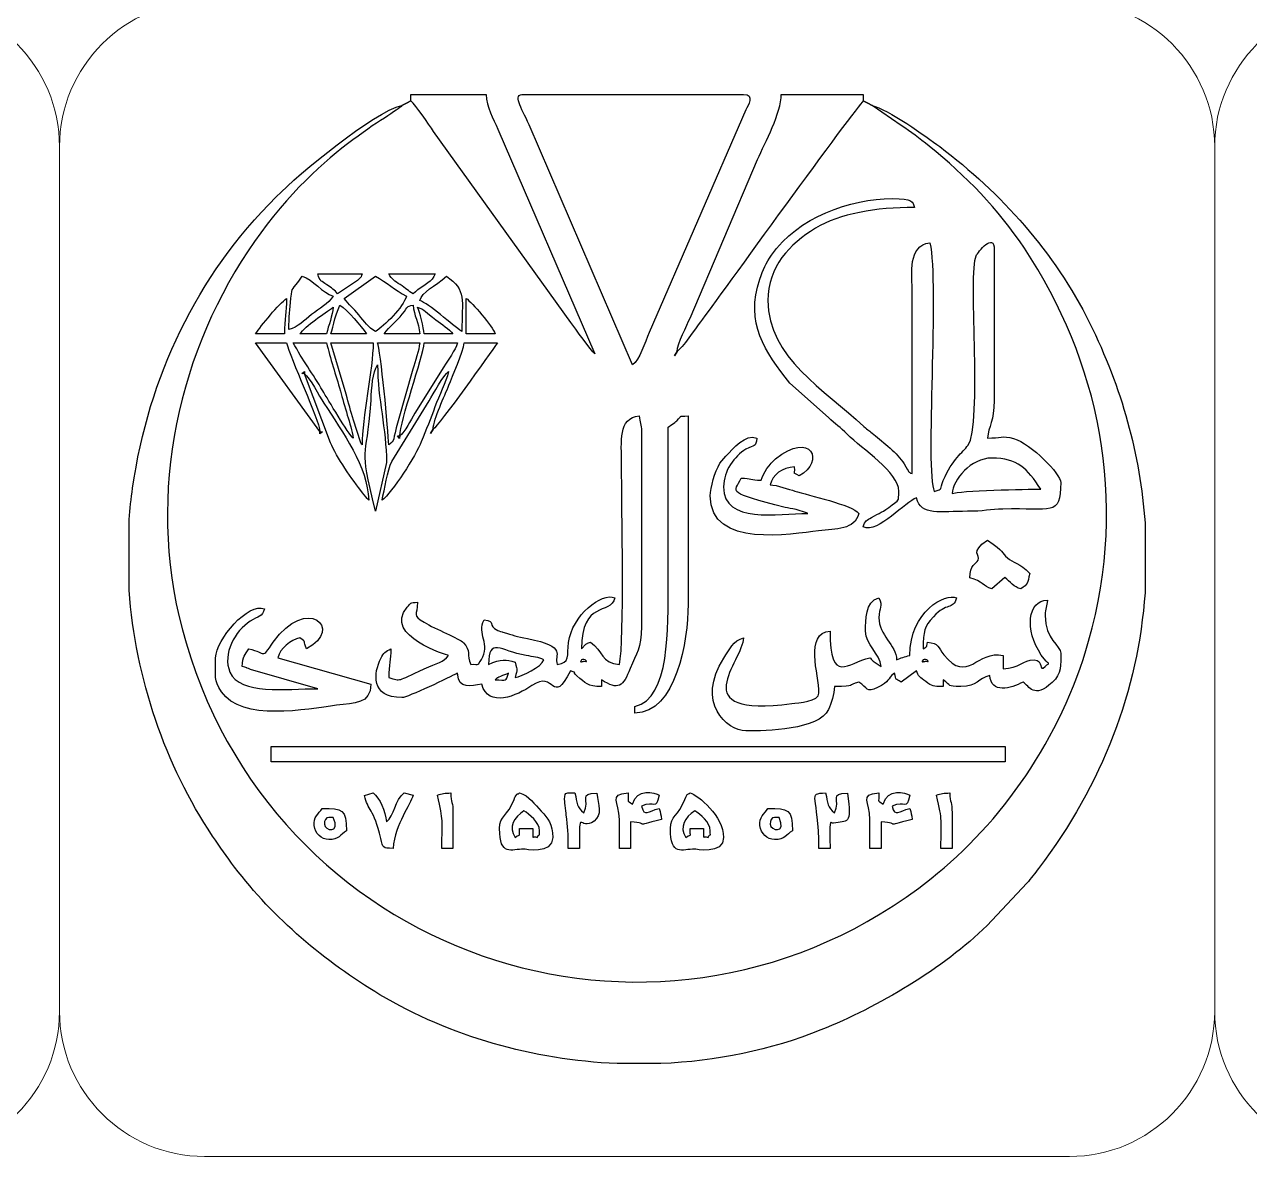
# Model space of a CAD drawing. Header units: millimetres. Extents: x -591 to 604, y 170 to 320.
# Drawn here: x -243.7 to -190.9, y 220.3 to 269.1 of the extents above; entities that cross this region are included whole.
import ezdxf

# ---------------------------------------------------------------- set-up
doc = ezdxf.new("R2010")
doc.units = ezdxf.units.MM
doc.header["$MEASUREMENT"] = 0
doc.layers.add('Layer 1', color=7, linetype='Continuous')

msp = doc.modelspace()

# ---------------------------------------------------------------- linework, layer by layer
at = {"layer": 'Layer 1', "color": 250, "lineweight": 18}
for points in [[(-285.7708, 270.0725), (-285.7708, 270.0725), (-248.4834, 270.0725), (-248.4834, 270.0725), (-245.0375, 270.0725), (-242.2271, 267.2621), (-242.2271, 263.8162), (-242.2271, 263.8162), (-242.2271, 226.5288), (-242.2271, 226.5288), (-242.2271, 223.0829), (-245.0375, 220.2725), (-248.4834, 220.2725), (-248.4834, 220.2725), (-285.7708, 220.2725), (-285.7708, 220.2725), (-289.2167, 220.2725), (-292.0271, 223.0829), (-292.0271, 226.5288), (-292.0271, 226.5288), (-292.0271, 263.8162), (-292.0271, 263.8162), (-292.0271, 267.2621), (-289.2167, 270.0725), (-285.7708, 270.0725)], [(-235.9708, 270.0725), (-235.9708, 270.0725), (-198.6834, 270.0725), (-198.6834, 270.0725), (-195.2375, 270.0725), (-192.4271, 267.2621), (-192.4271, 263.8162), (-192.4271, 263.8162), (-192.4271, 226.5288), (-192.4271, 226.5288), (-192.4271, 223.0829), (-195.2375, 220.2725), (-198.6834, 220.2725), (-198.6834, 220.2725), (-235.9708, 220.2725), (-235.9708, 220.2725), (-239.4167, 220.2725), (-242.2271, 223.0829), (-242.2271, 226.5288), (-242.2271, 226.5288), (-242.2271, 263.8162), (-242.2271, 263.8162), (-242.2271, 267.2621), (-239.4167, 270.0725), (-235.9708, 270.0725)], [(-186.1708, 270.0725), (-186.1708, 270.0725), (-148.8834, 270.0725), (-148.8834, 270.0725), (-145.4375, 270.0725), (-142.6271, 267.2621), (-142.6271, 263.8162), (-142.6271, 263.8162), (-142.6271, 226.5288), (-142.6271, 226.5288), (-142.6271, 223.0829), (-145.4375, 220.2725), (-148.8834, 220.2725), (-148.8834, 220.2725), (-186.1708, 220.2725), (-186.1708, 220.2725), (-189.6167, 220.2725), (-192.4271, 223.0829), (-192.4271, 226.5288), (-192.4271, 226.5288), (-192.4271, 263.8162), (-192.4271, 263.8162), (-192.4271, 267.2621), (-189.6167, 270.0725), (-186.1708, 270.0725)]]:
    msp.add_open_spline(points, degree=3, knots=[0, 0, 0, 0, 0.125, 0.125, 0.125, 0.25, 0.25, 0.25, 0.375, 0.375, 0.375, 0.5, 0.5, 0.5, 0.625, 0.625, 0.625, 0.75, 0.75, 0.75, 0.875, 0.875, 0.875, 1, 1, 1, 1], dxfattribs=at)
at = {"layer": 'Layer 1', "color": 240}
for points, knots in [([(-227.2717, 265.6831), (-227.2717, 265.6831), (-227.4629, 265.5875), (-227.4629, 265.5875), (-227.4629, 265.5875), (-227.2717, 265.6831), (-227.2717, 265.6831)], [0, 0, 0, 0, 0.5, 0.5, 0.5, 1, 1, 1, 1]), ([(-227.0804, 265.7787), (-227.0804, 265.7787), (-227.2717, 265.6831), (-227.2717, 265.6831), (-227.2717, 265.6831), (-227.0804, 265.7787), (-227.0804, 265.7787)], [0, 0, 0, 0, 0.5, 0.5, 0.5, 1, 1, 1, 1]), ([(-227.0804, 265.7787), (-226.8498, 265.6096), (-226.3298, 264.7777), (-226.0973, 264.467), (-226.0973, 264.467), (-220.1768, 256.2356), (-220.1768, 256.2356), (-220.0064, 255.9854), (-219.3075, 254.9977), (-219.1439, 254.878), (-219.1439, 254.878), (-223.3247, 264.5622), (-223.3247, 264.5622), (-223.5188, 265.0163), (-223.8294, 265.5037), (-223.8294, 266.0656), (-223.8294, 266.0656), (-227.0804, 266.0656), (-227.0804, 266.0656), (-227.0804, 266.0656), (-227.0804, 265.7787), (-227.0804, 265.7787)], [0, 0, 0, 0, 0.1428571, 0.1428571, 0.1428571, 0.2857143, 0.2857143, 0.2857143, 0.4285714, 0.4285714, 0.4285714, 0.5714286, 0.5714286, 0.5714286, 0.7142857, 0.7142857, 0.7142857, 0.8571429, 0.8571429, 0.8571429, 1, 1, 1, 1]), ([(-217.5184, 254.3999), (-217.2313, 254.6104), (-216.9843, 255.3724), (-216.8081, 255.7932), (-216.8081, 255.7932), (-212.6333, 265.3944), (-212.6333, 265.3944), (-212.5437, 265.5854), (-212.2409, 266.0656), (-212.7375, 266.0656), (-212.7375, 266.0656), (-222.2037, 266.0656), (-222.2037, 266.0656), (-222.7265, 266.0656), (-222.3204, 265.5359), (-221.9862, 264.7534), (-221.9862, 264.7534), (-217.5184, 254.3999), (-217.5184, 254.3999)], [0, 0, 0, 0, 0.1666667, 0.1666667, 0.1666667, 0.3333333, 0.3333333, 0.3333333, 0.5, 0.5, 0.5, 0.6666667, 0.6666667, 0.6666667, 0.8333333, 0.8333333, 0.8333333, 1, 1, 1, 1]), ([(-215.606, 254.9736), (-215.3844, 255.122), (-214.8098, 255.9717), (-214.595, 256.2575), (-213.8963, 257.1873), (-207.8695, 265.5622), (-207.5739, 265.7787), (-207.5739, 265.7787), (-207.5739, 266.0656), (-207.5739, 266.0656), (-207.5739, 266.0656), (-211.1119, 266.0656), (-211.1119, 266.0656), (-211.1119, 265.2549), (-211.8009, 264.002), (-212.131, 263.26), (-212.131, 263.26), (-215.0459, 256.4215), (-215.0459, 256.4215), (-215.1788, 256.0995), (-215.576, 255.3346), (-215.606, 254.9736)], [0, 0, 0, 0, 0.1428571, 0.1428571, 0.1428571, 0.2857143, 0.2857143, 0.2857143, 0.4285714, 0.4285714, 0.4285714, 0.5714286, 0.5714286, 0.5714286, 0.7142857, 0.7142857, 0.7142857, 0.8571429, 0.8571429, 0.8571429, 1, 1, 1, 1]), ([(-207.3826, 265.6831), (-207.3826, 265.6831), (-207.5739, 265.7787), (-207.5739, 265.7787), (-207.5739, 265.7787), (-207.3826, 265.6831), (-207.3826, 265.6831)], [0, 0, 0, 0, 0.5, 0.5, 0.5, 1, 1, 1, 1]), ([(-207.1914, 265.5875), (-207.1914, 265.5875), (-207.3826, 265.6831), (-207.3826, 265.6831), (-207.3826, 265.6831), (-207.1914, 265.5875), (-207.1914, 265.5875)], [0, 0, 0, 0, 0.5, 0.5, 0.5, 1, 1, 1, 1]), ([(-207.1914, 265.5875), (-207.1914, 265.5875), (-205.9483, 264.727), (-205.9483, 264.727), (-205.4948, 264.4247), (-205.1726, 264.1902), (-204.7355, 263.8364), (-203.1436, 262.5483), (-201.7657, 261.1385), (-200.6313, 259.4301), (-197.4321, 254.6115), (-196.1158, 248.6305), (-197.8599, 242.4866), (-199.0536, 238.2813), (-201.6396, 234.638), (-204.65, 232.2562), (-216.0312, 223.2512), (-232.6424, 228.4985), (-236.7731, 242.4121), (-238.544, 248.377), (-237.2536, 254.554), (-234.0992, 259.3151), (-231.215, 263.6681), (-227.7682, 265.1707), (-227.4629, 265.5875), (-228.7107, 265.2968), (-231.8737, 262.6586), (-232.8892, 261.6432), (-236.3412, 258.1916), (-238.3731, 253.9153), (-239.0759, 249.0881), (-239.1414, 248.6392), (-239.1904, 248.1872), (-239.2241, 247.7331), (-239.2241, 247.7331), (-239.2241, 244.6858), (-239.2241, 244.6858), (-238.9492, 240.8946), (-237.6712, 237.1401), (-235.629, 234.0897), (-235.2884, 233.581), (-235.0405, 233.2306), (-234.6763, 232.7477), (-233.0164, 230.5463), (-230.7688, 228.66), (-228.4139, 227.2489), (-225.3971, 225.4412), (-221.8101, 224.4299), (-218.1913, 224.2793), (-218.1913, 224.2793), (-216.2984, 224.2793), (-216.2984, 224.2793), (-213.9227, 224.3787), (-211.5737, 224.8554), (-209.4043, 225.7271), (-206.9533, 226.7121), (-204.1097, 228.381), (-202.2412, 230.2297), (-202.2412, 230.2297), (-200.5262, 232.0528), (-200.5262, 232.0528), (-200.3473, 232.2643), (-200.1729, 232.4916), (-200.019, 232.6928), (-197.2563, 236.3041), (-195.7255, 240.3925), (-195.4301, 244.5787), (-195.4301, 244.5787), (-195.4301, 247.5939), (-195.4301, 247.5939), (-195.6348, 250.5065), (-196.4311, 253.4224), (-197.8206, 256.2167), (-199.3373, 259.2669), (-201.6182, 261.8047), (-204.2818, 263.8118), (-204.8478, 264.2384), (-206.537, 265.4351), (-207.1914, 265.5875)], [0, 0, 0, 0, 0.0384615, 0.0384615, 0.0384615, 0.0769231, 0.0769231, 0.0769231, 0.1153846, 0.1153846, 0.1153846, 0.1538462, 0.1538462, 0.1538462, 0.1923077, 0.1923077, 0.1923077, 0.2307692, 0.2307692, 0.2307692, 0.2692308, 0.2692308, 0.2692308, 0.3076923, 0.3076923, 0.3076923, 0.3461538, 0.3461538, 0.3461538, 0.3846154, 0.3846154, 0.3846154, 0.4230769, 0.4230769, 0.4230769, 0.4615385, 0.4615385, 0.4615385, 0.5, 0.5, 0.5, 0.5384615, 0.5384615, 0.5384615, 0.5769231, 0.5769231, 0.5769231, 0.6153846, 0.6153846, 0.6153846, 0.6538462, 0.6538462, 0.6538462, 0.6923077, 0.6923077, 0.6923077, 0.7307692, 0.7307692, 0.7307692, 0.7692308, 0.7692308, 0.7692308, 0.8076923, 0.8076923, 0.8076923, 0.8461538, 0.8461538, 0.8461538, 0.8846154, 0.8846154, 0.8846154, 0.9230769, 0.9230769, 0.9230769, 0.9615385, 0.9615385, 0.9615385, 1, 1, 1, 1]), ([(-206.044, 248.9495), (-206.044, 248.486), (-206.059, 248.5803), (-206.3233, 248.3682), (-206.7597, 248.0179), (-206.866, 248.0425), (-207.2166, 247.8272), (-207.4299, 247.6963), (-207.5037, 247.6824), (-207.5739, 247.4195), (-206.9164, 247.1155), (-205.7483, 248.5373), (-205.2791, 248.6626), (-205.0972, 247.8823), (-204.2518, 248.0929), (-203.0795, 248.0886), (-202.4164, 248.0862), (-202.0869, 248.1716), (-201.5529, 248.1877), (-199.4672, 248.2501), (-199.0636, 247.8229), (-199.0636, 249.3319), (-199.0636, 249.689), (-200.3272, 251.0026), (-201.0961, 251.2268), (-201.5825, 251.3686), (-201.6479, 251.2443), (-202.2192, 251.2443), (-202.1758, 251.7662), (-201.9323, 251.9736), (-201.9323, 252.87), (-201.9323, 252.87), (-201.9323, 259.3721), (-201.9323, 259.3721), (-201.9323, 260.1439), (-202.6365, 259.2628), (-202.7136, 259.1017), (-203.0531, 258.3923), (-202.437, 251.7926), (-203.0589, 250.9368), (-203.2944, 250.6128), (-203.7279, 250.3596), (-204.1261, 249.422), (-204.298, 249.0171), (-204.1162, 249.0558), (-204.514, 248.9495), (-204.9256, 249.8073), (-204.2998, 257.9185), (-204.7053, 259.6589), (-205.6651, 259.5791), (-205.4706, 258.2296), (-205.4703, 257.7466), (-205.4703, 257.7466), (-205.4703, 249.7144), (-205.4703, 249.7144), (-205.6752, 249.7971), (-205.5582, 249.7253), (-205.8158, 250.1339), (-206.1065, 250.5949), (-206.7052, 251.0529), (-207.1254, 251.406), (-207.3189, 251.5687), (-207.3572, 251.5644), (-207.5508, 251.7456), (-209.2544, 253.3403), (-211.6856, 254.721), (-211.6856, 257.1728), (-211.6856, 258.6435), (-210.7574, 259.6092), (-209.6389, 260.2897), (-208.5992, 260.9222), (-207.0236, 261.189), (-205.3746, 261.189), (-205.4432, 261.4456), (-205.4245, 261.5715), (-206.3308, 261.5715), (-208.1289, 261.5715), (-210.4113, 260.7647), (-211.5349, 259.1259), (-211.7655, 258.7895), (-211.8964, 258.5163), (-212.037, 258.0981), (-212.6705, 256.2133), (-211.8116, 254.9585), (-210.745, 253.6192), (-210.745, 253.6192), (-209.0798, 252.129), (-209.0798, 252.129), (-208.7734, 251.8369), (-208.5707, 251.7192), (-208.2678, 251.4111), (-207.6292, 250.762), (-206.044, 249.7869), (-206.044, 248.9495)], [0, 0, 0, 0, 0.0322581, 0.0322581, 0.0322581, 0.0645161, 0.0645161, 0.0645161, 0.0967742, 0.0967742, 0.0967742, 0.1290323, 0.1290323, 0.1290323, 0.1612903, 0.1612903, 0.1612903, 0.1935484, 0.1935484, 0.1935484, 0.2258065, 0.2258065, 0.2258065, 0.2580645, 0.2580645, 0.2580645, 0.2903226, 0.2903226, 0.2903226, 0.3225806, 0.3225806, 0.3225806, 0.3548387, 0.3548387, 0.3548387, 0.3870968, 0.3870968, 0.3870968, 0.4193548, 0.4193548, 0.4193548, 0.4516129, 0.4516129, 0.4516129, 0.483871, 0.483871, 0.483871, 0.516129, 0.516129, 0.516129, 0.5483871, 0.5483871, 0.5483871, 0.5806452, 0.5806452, 0.5806452, 0.6129032, 0.6129032, 0.6129032, 0.6451613, 0.6451613, 0.6451613, 0.6774194, 0.6774194, 0.6774194, 0.7096774, 0.7096774, 0.7096774, 0.7419355, 0.7419355, 0.7419355, 0.7741935, 0.7741935, 0.7741935, 0.8064516, 0.8064516, 0.8064516, 0.8387097, 0.8387097, 0.8387097, 0.8709677, 0.8709677, 0.8709677, 0.9032258, 0.9032258, 0.9032258, 0.9354839, 0.9354839, 0.9354839, 0.9677419, 0.9677419, 0.9677419, 1, 1, 1, 1]), ([(-230.2358, 257.4597), (-230.2358, 257.4597), (-229.386, 258.0442), (-229.386, 258.0442), (-229.2427, 258.1789), (-229.2625, 258.1037), (-229.184, 258.3203), (-229.184, 258.3203), (-231.0964, 258.3203), (-231.0964, 258.3203), (-231.0116, 258.0024), (-230.9366, 258.0212), (-230.7017, 257.8546), (-230.5223, 257.7275), (-230.3596, 257.6285), (-230.2358, 257.4597)], [0, 0, 0, 0, 0.2, 0.2, 0.2, 0.4, 0.4, 0.4, 0.6, 0.6, 0.6, 0.8, 0.8, 0.8, 1, 1, 1, 1]), ([(-226.9848, 257.4597), (-226.9848, 257.4597), (-226.8821, 257.5482), (-226.8821, 257.5482), (-226.8672, 257.5606), (-226.7986, 257.6186), (-226.778, 257.6355), (-226.5218, 257.8437), (-226.1473, 257.9922), (-226.0286, 258.3203), (-226.0286, 258.3203), (-228.0366, 258.3203), (-228.0366, 258.3203), (-227.8847, 258.0935), (-227.7822, 258.0195), (-227.5406, 257.8602), (-227.3092, 257.7077), (-227.1837, 257.5928), (-226.9848, 257.4597)], [0, 0, 0, 0, 0.1666667, 0.1666667, 0.1666667, 0.3333333, 0.3333333, 0.3333333, 0.5, 0.5, 0.5, 0.6666667, 0.6666667, 0.6666667, 0.8333333, 0.8333333, 0.8333333, 1, 1, 1, 1]), ([(-232.3395, 255.9298), (-231.9325, 256.0246), (-231.6958, 256.3187), (-231.3563, 256.5721), (-231.0167, 256.8254), (-230.6435, 257.0409), (-230.4271, 257.3641), (-230.8867, 257.4869), (-231.3063, 258.102), (-231.7657, 258.2246), (-232.2212, 257.5447), (-232.197, 257.8277), (-232.2476, 257.2723), (-232.2917, 256.7869), (-232.3395, 256.4771), (-232.3395, 255.9298)], [0, 0, 0, 0, 0.2, 0.2, 0.2, 0.4, 0.4, 0.4, 0.6, 0.6, 0.6, 0.8, 0.8, 0.8, 1, 1, 1, 1]), ([(-229.9489, 257.2685), (-229.7548, 256.9785), (-229.5525, 256.8596), (-229.32, 256.5588), (-229.0813, 256.2499), (-228.913, 256.0368), (-228.6103, 255.8342), (-228.2295, 256.0891), (-227.399, 256.8875), (-227.2717, 257.3641), (-227.7901, 257.6384), (-228.0919, 257.9505), (-228.6103, 258.2246), (-228.6103, 258.2246), (-229.9489, 257.2685), (-229.9489, 257.2685)], [0, 0, 0, 0, 0.2, 0.2, 0.2, 0.4, 0.4, 0.4, 0.6, 0.6, 0.6, 0.8, 0.8, 0.8, 1, 1, 1, 1]), ([(-226.6979, 257.1728), (-226.3256, 257.0734), (-225.2832, 256.1035), (-224.8812, 255.8342), (-224.8812, 257.2135), (-224.6653, 257.632), (-225.5505, 258.2246), (-226.0429, 257.7967), (-226.6, 257.5394), (-226.6979, 257.1728)], [0, 0, 0, 0, 0.3333333, 0.3333333, 0.3333333, 0.6666667, 0.6666667, 0.6666667, 1, 1, 1, 1]), ([(-233.7737, 255.7386), (-233.7737, 255.7386), (-232.5307, 255.7386), (-232.5307, 255.7386), (-232.5307, 256.4073), (-232.4351, 256.6528), (-232.4351, 257.2685), (-232.7547, 257.0546), (-233.5434, 256.0827), (-233.7737, 255.7386)], [0, 0, 0, 0, 0.3333333, 0.3333333, 0.3333333, 0.6666667, 0.6666667, 0.6666667, 1, 1, 1, 1]), ([(-224.6899, 255.7386), (-224.6899, 255.7386), (-223.4469, 255.7386), (-223.4469, 255.7386), (-223.532, 256.0573), (-224.4681, 257.106), (-224.6899, 257.2685), (-224.6899, 257.2685), (-224.6899, 255.7386), (-224.6899, 255.7386)], [0, 0, 0, 0, 0.3333333, 0.3333333, 0.3333333, 0.6666667, 0.6666667, 0.6666667, 1, 1, 1, 1]), ([(-231.8614, 255.7386), (-231.8614, 255.7386), (-230.714, 255.7386), (-230.714, 255.7386), (-230.6298, 256.0995), (-230.4562, 256.5367), (-230.4271, 256.886), (-230.7859, 256.6458), (-231.6407, 256.0679), (-231.8614, 255.7386)], [0, 0, 0, 0, 0.3333333, 0.3333333, 0.3333333, 0.6666667, 0.6666667, 0.6666667, 1, 1, 1, 1]), ([(-230.5227, 255.7386), (-230.5227, 255.7386), (-228.9928, 255.7386), (-228.9928, 255.7386), (-229.2173, 256.0737), (-229.8044, 256.7568), (-230.1402, 256.9816), (-230.2685, 256.7145), (-230.447, 256.0634), (-230.5227, 255.7386)], [0, 0, 0, 0, 0.3333333, 0.3333333, 0.3333333, 0.6666667, 0.6666667, 0.6666667, 1, 1, 1, 1]), ([(-228.2278, 255.7386), (-228.2278, 255.7386), (-226.6979, 255.7386), (-226.6979, 255.7386), (-226.7393, 256.2354), (-226.947, 256.5277), (-226.9848, 256.9816), (-227.3148, 256.8935), (-227.1526, 256.9722), (-227.4494, 256.5857), (-227.695, 256.266), (-227.9993, 256.0798), (-228.2278, 255.7386)], [0, 0, 0, 0, 0.25, 0.25, 0.25, 0.5, 0.5, 0.5, 0.75, 0.75, 0.75, 1, 1, 1, 1]), ([(-226.5066, 255.7386), (-226.5066, 255.7386), (-225.2637, 255.7386), (-225.2637, 255.7386), (-225.4112, 255.9402), (-225.7666, 256.1614), (-226.0021, 256.3388), (-226.4479, 256.6747), (-226.4849, 256.8037), (-226.7935, 256.886), (-226.7033, 256.6979), (-226.5286, 256.0025), (-226.5066, 255.7386)], [0, 0, 0, 0, 0.25, 0.25, 0.25, 0.5, 0.5, 0.5, 0.75, 0.75, 0.75, 1, 1, 1, 1]), ([(-231.0008, 251.5313), (-231.0416, 252.0214), (-232.2909, 254.7372), (-232.4351, 255.356), (-232.4351, 255.356), (-233.7737, 255.356), (-233.7737, 255.356), (-233.7737, 255.356), (-231.0008, 251.5313), (-231.0008, 251.5313)], [0, 0, 0, 0, 0.3333333, 0.3333333, 0.3333333, 0.6666667, 0.6666667, 0.6666667, 1, 1, 1, 1]), ([(-229.5665, 251.2443), (-229.5918, 251.548), (-229.7272, 251.913), (-229.8201, 252.2338), (-229.9284, 252.6078), (-230.0316, 252.9603), (-230.1194, 253.2731), (-230.3175, 253.9783), (-230.5559, 254.6774), (-230.714, 255.356), (-230.714, 255.356), (-232.1482, 255.356), (-232.1482, 255.356), (-231.7618, 254.6256), (-231.3065, 254.0096), (-230.8743, 253.2833), (-230.669, 252.9382), (-229.7643, 251.3892), (-229.5665, 251.2443)], [0, 0, 0, 0, 0.1666667, 0.1666667, 0.1666667, 0.3333333, 0.3333333, 0.3333333, 0.5, 0.5, 0.5, 0.6666667, 0.6666667, 0.6666667, 0.8333333, 0.8333333, 0.8333333, 1, 1, 1, 1]), ([(-229.184, 250.9576), (-229.184, 252.0683), (-228.706, 254.2569), (-228.706, 255.356), (-228.706, 255.356), (-230.5227, 255.356), (-230.5227, 255.356), (-230.5227, 255.356), (-229.8741, 253.1361), (-229.8741, 253.1361), (-229.759, 252.7262), (-229.6705, 252.4169), (-229.5553, 252.0206), (-229.5553, 252.0206), (-229.2538, 251.0789), (-229.2538, 251.0789), (-229.2456, 251.0624), (-229.226, 251.031), (-229.2192, 251.018), (-229.2123, 251.0049), (-229.1974, 250.9766), (-229.184, 250.9576)], [0, 0, 0, 0, 0.1428571, 0.1428571, 0.1428571, 0.2857143, 0.2857143, 0.2857143, 0.4285714, 0.4285714, 0.4285714, 0.5714286, 0.5714286, 0.5714286, 0.7142857, 0.7142857, 0.7142857, 0.8571429, 0.8571429, 0.8571429, 1, 1, 1, 1]), ([(-228.0366, 250.9576), (-227.7383, 251.176), (-227.8853, 251.0874), (-227.6334, 251.9886), (-227.6334, 251.9886), (-226.9961, 254.2198), (-226.9961, 254.2198), (-226.9015, 254.5439), (-226.7252, 255.029), (-226.6979, 255.356), (-226.6979, 255.356), (-228.5147, 255.356), (-228.5147, 255.356), (-228.3966, 255.11), (-228.0366, 251.513), (-228.0366, 250.9576)], [0, 0, 0, 0, 0.2, 0.2, 0.2, 0.4, 0.4, 0.4, 0.6, 0.6, 0.6, 0.8, 0.8, 0.8, 1, 1, 1, 1]), ([(-227.5585, 251.3399), (-227.3241, 251.5117), (-227.0915, 252.0235), (-226.9077, 252.3148), (-226.9077, 252.3148), (-225.6647, 254.3228), (-225.6647, 254.3228), (-225.481, 254.6145), (-225.1601, 255.0278), (-225.0724, 255.356), (-225.0724, 255.356), (-226.5066, 255.356), (-226.5066, 255.356), (-226.5592, 254.724), (-227.5447, 251.9594), (-227.5585, 251.3399)], [0, 0, 0, 0, 0.2, 0.2, 0.2, 0.4, 0.4, 0.4, 0.6, 0.6, 0.6, 0.8, 0.8, 0.8, 1, 1, 1, 1]), ([(-226.1242, 251.6269), (-225.8545, 251.8074), (-223.6776, 254.8687), (-223.3511, 255.356), (-223.3511, 255.356), (-224.7855, 255.356), (-224.7855, 255.356), (-224.818, 254.9663), (-225.2975, 253.885), (-225.4411, 253.5256), (-225.6223, 253.0723), (-226.0856, 252.0902), (-226.1242, 251.6269)], [0, 0, 0, 0, 0.25, 0.25, 0.25, 0.5, 0.5, 0.5, 0.75, 0.75, 0.75, 1, 1, 1, 1]), ([(-215.606, 254.9736), (-215.606, 254.9736), (-215.716, 254.7872), (-215.716, 254.7872), (-215.716, 254.7872), (-215.606, 254.9736), (-215.606, 254.9736)], [0, 0, 0, 0, 0.5, 0.5, 0.5, 1, 1, 1, 1]), ([(-231.6701, 254.0174), (-231.6701, 254.0174), (-231.6701, 254.113), (-231.6701, 254.113), (-231.6701, 254.113), (-231.7817, 254.0333), (-231.7817, 254.0333), (-231.7817, 254.0333), (-231.6701, 254.0174), (-231.6701, 254.0174)], [0, 0, 0, 0, 0.3333333, 0.3333333, 0.3333333, 0.6666667, 0.6666667, 0.6666667, 1, 1, 1, 1]), ([(-228.6103, 248.0889), (-228.6103, 248.0889), (-228.1322, 250.1925), (-228.1322, 250.1925), (-228.1322, 251.6315), (-228.5147, 252.9305), (-228.5147, 254.3999), (-228.7396, 254.0761), (-228.7605, 253.4323), (-228.7982, 252.8666), (-228.9913, 249.9816), (-229.3384, 251.2142), (-228.6103, 248.0889)], [0, 0, 0, 0, 0.25, 0.25, 0.25, 0.5, 0.5, 0.5, 0.75, 0.75, 0.75, 1, 1, 1, 1]), ([(-228.3234, 248.567), (-227.892, 248.8832), (-226.851, 250.5167), (-226.6293, 251.0802), (-226.4177, 251.6177), (-226.2249, 252.0804), (-226.0397, 252.5942), (-225.8686, 253.0696), (-225.5616, 253.6549), (-225.4549, 254.113), (-225.6847, 253.9446), (-226.0965, 253.161), (-226.2967, 252.8513), (-226.2967, 252.8513), (-227.8955, 250.2426), (-227.8955, 250.2426), (-228.0927, 249.827), (-228.2118, 249.0466), (-228.3234, 248.567)], [0, 0, 0, 0, 0.1666667, 0.1666667, 0.1666667, 0.3333333, 0.3333333, 0.3333333, 0.5, 0.5, 0.5, 0.6666667, 0.6666667, 0.6666667, 0.8333333, 0.8333333, 0.8333333, 1, 1, 1, 1]), ([(-231.6701, 254.0174), (-231.6701, 254.0174), (-230.5376, 251.0383), (-230.5376, 251.0383), (-230.2966, 250.4315), (-229.5944, 249.4434), (-229.1585, 248.8793), (-229.0646, 248.7581), (-228.9818, 248.6644), (-228.8972, 248.567), (-228.9289, 249.9936), (-230.0262, 251.5132), (-230.8283, 252.7556), (-231.028, 253.0649), (-231.4408, 253.8493), (-231.6701, 254.0174)], [0, 0, 0, 0, 0.2, 0.2, 0.2, 0.4, 0.4, 0.4, 0.6, 0.6, 0.6, 0.8, 0.8, 0.8, 1, 1, 1, 1]), ([(-218.0921, 241.4911), (-218.8585, 241.5081), (-218.8033, 242.0912), (-219.3351, 242.4473), (-219.5092, 242.4007), (-219.432, 242.4274), (-219.5297, 242.3549), (-219.5297, 242.3549), (-219.7176, 242.1605), (-219.7176, 242.1605), (-219.7176, 244.2652), (-218.4905, 243.5842), (-218.2833, 244.3597), (-218.8468, 244.6202), (-220.1392, 243.5889), (-220.2781, 242.4339), (-220.3463, 241.8663), (-220.2158, 241.5371), (-220.7694, 241.4911), (-220.9322, 241.8852), (-220.2696, 242.261), (-222.0528, 242.5982), (-222.5238, 242.6871), (-222.6852, 242.7497), (-223.1114, 242.8783), (-223.1165, 242.8798), (-223.3185, 242.9421), (-223.3291, 242.9475), (-223.8224, 243.1959), (-223.3655, 243.3423), (-223.9248, 243.4035), (-224.2524, 242.8205), (-223.6178, 242.3368), (-224.0396, 241.7039), (-224.2204, 241.4326), (-224.0874, 241.5002), (-224.4986, 241.4911), (-224.6866, 241.8829), (-224.4787, 242.095), (-224.8086, 242.4241), (-224.995, 242.6101), (-226.0138, 243.0026), (-226.5083, 243.3086), (-227.033, 243.6335), (-226.8069, 243.5706), (-226.7935, 244.1685), (-227.1173, 244.1415), (-227.068, 244.1611), (-227.2438, 243.9493), (-228.2817, 242.6975), (-225.4817, 241.8757), (-225.4549, 241.8736), (-225.6641, 241.5879), (-225.951, 241.552), (-226.5041, 241.2971), (-227.7453, 240.7253), (-227.4495, 240.7806), (-228.0366, 240.9174), (-228.0366, 241.4979), (-227.9409, 241.6835), (-227.9409, 242.1605), (-228.1707, 242.0389), (-228.2496, 242.0046), (-228.3801, 241.7387), (-228.6751, 241.1373), (-228.8392, 240.0567), (-227.4629, 240.0567), (-227.2252, 240.0567), (-225.3749, 240.9485), (-225.0724, 241.1085), (-225.0106, 240.3655), (-224.4974, 240.5908), (-224.0206, 240.6304), (-223.7449, 239.598), (-222.5064, 240.1298), (-221.8604, 240.579), (-220.8476, 241.2832), (-221.0272, 239.6329), (-220.1957, 241.2041), (-219.8272, 241.0708), (-220.1737, 241.222), (-219.9223, 240.9994), (-219.5513, 240.6709), (-219.4679, 240.5348), (-218.857, 240.5348), (-218.857, 240.5348), (-218.857, 240.8216), (-218.857, 240.8216), (-218.1367, 240.3391), (-217.9286, 240.5447), (-217.6264, 241.3121), (-217.3653, 241.9752), (-217.1359, 242.1724), (-217.1359, 243.1166), (-217.1359, 243.1166), (-217.1359, 251.5313), (-217.1359, 251.5313), (-217.1359, 251.861), (-217.2066, 251.9015), (-217.2315, 252.2006), (-218.1597, 252.1234), (-217.9966, 251.0883), (-217.9965, 250.0969), (-217.9963, 248.2505), (-217.8571, 242.4997), (-218.0921, 241.4911)], [0, 0, 0, 0, 0.0285714, 0.0285714, 0.0285714, 0.0571429, 0.0571429, 0.0571429, 0.0857143, 0.0857143, 0.0857143, 0.1142857, 0.1142857, 0.1142857, 0.1428571, 0.1428571, 0.1428571, 0.1714286, 0.1714286, 0.1714286, 0.2, 0.2, 0.2, 0.2285714, 0.2285714, 0.2285714, 0.2571429, 0.2571429, 0.2571429, 0.2857143, 0.2857143, 0.2857143, 0.3142857, 0.3142857, 0.3142857, 0.3428571, 0.3428571, 0.3428571, 0.3714286, 0.3714286, 0.3714286, 0.4, 0.4, 0.4, 0.4285714, 0.4285714, 0.4285714, 0.4571429, 0.4571429, 0.4571429, 0.4857143, 0.4857143, 0.4857143, 0.5142857, 0.5142857, 0.5142857, 0.5428571, 0.5428571, 0.5428571, 0.5714286, 0.5714286, 0.5714286, 0.6, 0.6, 0.6, 0.6285714, 0.6285714, 0.6285714, 0.6571429, 0.6571429, 0.6571429, 0.6857143, 0.6857143, 0.6857143, 0.7142857, 0.7142857, 0.7142857, 0.7428571, 0.7428571, 0.7428571, 0.7714286, 0.7714286, 0.7714286, 0.8, 0.8, 0.8, 0.8285714, 0.8285714, 0.8285714, 0.8571429, 0.8571429, 0.8571429, 0.8857143, 0.8857143, 0.8857143, 0.9142857, 0.9142857, 0.9142857, 0.9428571, 0.9428571, 0.9428571, 0.9714286, 0.9714286, 0.9714286, 1, 1, 1, 1]), ([(-215.9885, 251.7225), (-215.9885, 249.4913), (-215.9885, 247.2602), (-215.9885, 245.0291), (-215.9885, 243.0472), (-215.9033, 240.0283), (-217.4227, 239.6742), (-217.4227, 239.6742), (-217.4227, 239.3873), (-217.4227, 239.3873), (-215.6472, 239.3873), (-215.1279, 242.5273), (-215.1279, 244.0728), (-215.1279, 244.0728), (-215.1279, 252.2006), (-215.1279, 252.2006), (-215.5894, 252.1903), (-215.3704, 252.1958), (-215.6064, 252.0096), (-215.6082, 252.0082), (-215.686, 251.9342), (-215.7604, 251.877), (-215.8656, 251.7959), (-215.9054, 251.778), (-215.9885, 251.7225)], [0, 0, 0, 0, 0.125, 0.125, 0.125, 0.25, 0.25, 0.25, 0.375, 0.375, 0.375, 0.5, 0.5, 0.5, 0.625, 0.625, 0.625, 0.75, 0.75, 0.75, 0.875, 0.875, 0.875, 1, 1, 1, 1]), ([(-231.0008, 251.5313), (-231.0008, 251.5313), (-231.0008, 251.4357), (-231.0008, 251.4357), (-231.0008, 251.4357), (-230.8892, 251.5154), (-230.8892, 251.5154), (-230.8892, 251.5154), (-231.0008, 251.5313), (-231.0008, 251.5313)], [0, 0, 0, 0, 0.3333333, 0.3333333, 0.3333333, 0.6666667, 0.6666667, 0.6666667, 1, 1, 1, 1]), ([(-226.1242, 251.6269), (-226.1242, 251.6269), (-226.2342, 251.4403), (-226.2342, 251.4403), (-226.2342, 251.4403), (-226.1242, 251.6269), (-226.1242, 251.6269)], [0, 0, 0, 0, 0.5, 0.5, 0.5, 1, 1, 1, 1]), ([(-214.1718, 248.7582), (-214.1718, 246.4664), (-210.6503, 247.12), (-209.5032, 247.2452), (-208.7419, 247.3285), (-207.9526, 247.2916), (-207.7651, 247.9932), (-208.0386, 248.3665), (-209.9562, 248.7844), (-210.5264, 248.9612), (-210.7789, 249.0396), (-211.301, 249.2123), (-211.59, 249.2363), (-211.4769, 249.66), (-211.0805, 249.9892), (-210.5382, 250.0013), (-210.5011, 249.5572), (-210.6406, 249.8341), (-210.3468, 249.6187), (-209.2048, 250.2232), (-209.8172, 251.5947), (-211.3617, 250.3468), (-211.5945, 250.159), (-211.8994, 249.7412), (-211.9723, 249.4275), (-212.453, 249.4275), (-212.4005, 249.5136), (-212.833, 249.5232), (-213.1768, 248.8736), (-213.4616, 248.901), (-210.9424, 248.2583), (-210.8053, 248.2234), (-210.6847, 248.2107), (-210.4632, 248.1638), (-210.4632, 248.1638), (-210.028, 248.0252), (-210.028, 248.0252), (-210.0139, 248.0191), (-209.9845, 248.006), (-209.9643, 247.9932), (-211.259, 247.9932), (-213.598, 247.5294), (-213.598, 249.1407), (-213.598, 249.8393), (-213.1271, 250.4754), (-212.6365, 250.761), (-212.2629, 250.9785), (-212.2102, 250.8188), (-212.1637, 251.2443), (-212.651, 251.4698), (-213.1833, 250.7689), (-213.495, 250.4721), (-213.495, 250.4721), (-213.7544, 250.1578), (-213.7544, 250.1578), (-213.9734, 249.8085), (-214.1718, 249.0962), (-214.1718, 248.7582)], [0, 0, 0, 0, 0.0526316, 0.0526316, 0.0526316, 0.1052632, 0.1052632, 0.1052632, 0.1578947, 0.1578947, 0.1578947, 0.2105263, 0.2105263, 0.2105263, 0.2631579, 0.2631579, 0.2631579, 0.3157895, 0.3157895, 0.3157895, 0.3684211, 0.3684211, 0.3684211, 0.4210526, 0.4210526, 0.4210526, 0.4736842, 0.4736842, 0.4736842, 0.5263158, 0.5263158, 0.5263158, 0.5789474, 0.5789474, 0.5789474, 0.6315789, 0.6315789, 0.6315789, 0.6842105, 0.6842105, 0.6842105, 0.7368421, 0.7368421, 0.7368421, 0.7894737, 0.7894737, 0.7894737, 0.8421053, 0.8421053, 0.8421053, 0.8947368, 0.8947368, 0.8947368, 0.9473684, 0.9473684, 0.9473684, 1, 1, 1, 1]), ([(-227.5585, 251.3399), (-227.5585, 251.3399), (-227.6541, 251.3399), (-227.6541, 251.3399), (-227.6541, 251.3399), (-227.5744, 251.2285), (-227.5744, 251.2285), (-227.5744, 251.2285), (-227.5585, 251.3399), (-227.5585, 251.3399)], [0, 0, 0, 0, 0.3333333, 0.3333333, 0.3333333, 0.6666667, 0.6666667, 0.6666667, 1, 1, 1, 1]), ([(-203.7491, 248.8538), (-203.6997, 249.4482), (-202.958, 250.3839), (-202.028, 250.3839), (-200.9179, 250.3839), (-200.5187, 249.9327), (-199.9243, 249.045), (-200.5117, 249.045), (-203.4761, 248.985), (-203.7491, 248.8538)], [0, 0, 0, 0, 0.3333333, 0.3333333, 0.3333333, 0.6666667, 0.6666667, 0.6666667, 1, 1, 1, 1]), ([(-202.9842, 245.2203), (-202.4308, 245.0913), (-202.4144, 244.8453), (-202.028, 244.7422), (-202.028, 244.7422), (-201.4721, 245.2389), (-201.4721, 245.2389), (-201.2447, 245.0381), (-201.0937, 244.8245), (-200.7849, 244.7422), (-200.4584, 244.9608), (-200.5045, 244.9736), (-200.4025, 245.4115), (-200.8258, 245.8577), (-201.134, 245.887), (-201.3598, 246.0797), (-201.6365, 246.3154), (-201.4739, 246.3467), (-202.2192, 246.8458), (-203.0126, 246.3145), (-202.5041, 246.2234), (-202.6267, 245.9833), (-202.7186, 245.8038), (-202.9713, 245.7937), (-202.9842, 245.2203)], [0, 0, 0, 0, 0.125, 0.125, 0.125, 0.25, 0.25, 0.25, 0.375, 0.375, 0.375, 0.5, 0.5, 0.5, 0.625, 0.625, 0.625, 0.75, 0.75, 0.75, 0.875, 0.875, 0.875, 1, 1, 1, 1]), ([(-205.5659, 241.8736), (-205.7976, 241.8195), (-205.9496, 241.7735), (-206.1396, 241.6822), (-206.154, 242.3271), (-206.9046, 242.7548), (-206.9046, 243.4991), (-206.9046, 243.9648), (-206.7137, 243.9618), (-206.9046, 244.3597), (-207.4972, 244.2014), (-207.4783, 243.3991), (-207.4783, 242.9254), (-207.4783, 242.3293), (-206.8573, 241.9779), (-206.8089, 241.3955), (-206.8089, 241.3955), (-207.1535, 241.6246), (-207.1535, 241.6246), (-207.2084, 241.6789), (-207.2672, 241.7591), (-207.2871, 241.778), (-208.2532, 241.5529), (-209.0082, 240.5775), (-209.0082, 242.9254), (-210.1212, 242.8328), (-209.4864, 241.0626), (-209.4864, 240.2479), (-209.4864, 239.8866), (-210.3552, 239.837), (-210.6618, 239.7979), (-215.397, 239.1935), (-212.7598, 241.6301), (-212.7375, 242.6385), (-213.1766, 242.5213), (-213.3527, 242.1122), (-213.5807, 241.7607), (-214.8195, 239.8518), (-213.4507, 238.6224), (-212.6418, 238.6224), (-211.7375, 238.6224), (-209.5006, 238.6567), (-209.0719, 239.5467), (-208.9531, 239.7933), (-208.8241, 240.2148), (-208.8169, 240.5348), (-207.8307, 240.5348), (-208.3156, 240.5978), (-207.7651, 240.7262), (-207.3857, 240.472), (-207.4484, 240.2626), (-206.9664, 240.4888), (-206.3881, 240.7606), (-206.5827, 240.8539), (-206.2352, 241.1085), (-206.146, 240.7745), (-206.1988, 240.8938), (-205.9483, 240.7262), (-205.9483, 240.7262), (-205.2791, 241.2041), (-205.2791, 241.2041), (-205.2242, 240.9989), (-205.1309, 240.9244), (-204.8785, 240.7441), (-204.6045, 240.5482), (-204.578, 240.5348), (-204.1316, 240.5348), (-204.1316, 240.5348), (-204.1316, 240.8216), (-204.1316, 240.8216), (-203.7471, 240.5641), (-204.0155, 240.5348), (-203.3666, 240.5348), (-202.6509, 240.5348), (-202.6267, 240.8786), (-202.1236, 241.0129), (-202.0571, 240.2141), (-201.2322, 240.4389), (-200.6893, 240.7262), (-200.4131, 240.5411), (-200.2209, 239.9879), (-199.4275, 240.7073), (-199.0156, 241.0806), (-199.0636, 241.4878), (-199.0636, 241.9692), (-199.0636, 242.3071), (-199.7331, 242.5414), (-199.7331, 243.5948), (-199.7331, 243.9244), (-199.6624, 243.9649), (-199.6375, 244.2641), (-200.4723, 244.2454), (-200.6456, 242.9916), (-199.9, 241.89), (-199.5491, 241.3714), (-199.4867, 241.6283), (-199.7377, 241.3982), (-200.0379, 241.1232), (-199.7769, 241.6822), (-200.2112, 241.6822), (-200.6894, 241.6822), (-200.8451, 241.3155), (-201.5499, 241.2999), (-201.5499, 241.2999), (-201.5499, 241.8736), (-201.5499, 241.8736), (-202.6623, 242.1327), (-203.0734, 240.6206), (-204.1034, 241.9017), (-204.3552, 242.2152), (-204.3233, 242.4076), (-204.8009, 242.4473), (-204.8678, 242.1677), (-204.7886, 242.3095), (-204.9922, 242.1605), (-204.9922, 242.9375), (-204.9459, 243.1033), (-204.5545, 243.5396), (-203.9782, 244.1826), (-203.706, 243.8046), (-203.5579, 244.3597), (-204.0344, 244.58), (-205.5659, 243.7768), (-205.5659, 241.8736)], [0, 0, 0, 0, 0.0243902, 0.0243902, 0.0243902, 0.0487805, 0.0487805, 0.0487805, 0.0731707, 0.0731707, 0.0731707, 0.097561, 0.097561, 0.097561, 0.1219512, 0.1219512, 0.1219512, 0.1463415, 0.1463415, 0.1463415, 0.1707317, 0.1707317, 0.1707317, 0.195122, 0.195122, 0.195122, 0.2195122, 0.2195122, 0.2195122, 0.2439024, 0.2439024, 0.2439024, 0.2682927, 0.2682927, 0.2682927, 0.2926829, 0.2926829, 0.2926829, 0.3170732, 0.3170732, 0.3170732, 0.3414634, 0.3414634, 0.3414634, 0.3658537, 0.3658537, 0.3658537, 0.3902439, 0.3902439, 0.3902439, 0.4146341, 0.4146341, 0.4146341, 0.4390244, 0.4390244, 0.4390244, 0.4634146, 0.4634146, 0.4634146, 0.4878049, 0.4878049, 0.4878049, 0.5121951, 0.5121951, 0.5121951, 0.5365854, 0.5365854, 0.5365854, 0.5609756, 0.5609756, 0.5609756, 0.5853659, 0.5853659, 0.5853659, 0.6097561, 0.6097561, 0.6097561, 0.6341463, 0.6341463, 0.6341463, 0.6585366, 0.6585366, 0.6585366, 0.6829268, 0.6829268, 0.6829268, 0.7073171, 0.7073171, 0.7073171, 0.7317073, 0.7317073, 0.7317073, 0.7560976, 0.7560976, 0.7560976, 0.7804878, 0.7804878, 0.7804878, 0.804878, 0.804878, 0.804878, 0.8292683, 0.8292683, 0.8292683, 0.8536585, 0.8536585, 0.8536585, 0.8780488, 0.8780488, 0.8780488, 0.902439, 0.902439, 0.902439, 0.9268293, 0.9268293, 0.9268293, 0.9512195, 0.9512195, 0.9512195, 0.9756098, 0.9756098, 0.9756098, 1, 1, 1, 1]), ([(-235.495, 241.778), (-235.495, 240.9362), (-235.5986, 240.8412), (-235.2442, 240.3075), (-234.3815, 239.0086), (-231.5535, 239.5564), (-230.2901, 239.7285), (-229.4933, 239.837), (-228.8208, 239.771), (-228.8015, 240.6304), (-228.8015, 240.6304), (-232.8175, 241.778), (-232.8175, 241.778), (-232.7077, 242.1894), (-232.2711, 242.5291), (-231.8614, 242.6385), (-231.5455, 242.4071), (-231.7541, 242.5344), (-231.5745, 242.1605), (-229.9265, 243.0325), (-231.585, 244.4894), (-233.0092, 242.4476), (-233.5419, 241.6841), (-233.3001, 241.9833), (-234.0607, 242.1605), (-234.2351, 241.8998), (-234.3376, 241.8409), (-234.3476, 241.3955), (-233.9926, 241.3127), (-234.3175, 241.3742), (-233.9908, 241.274), (-233.9908, 241.274), (-231.0964, 240.4392), (-231.0964, 240.4392), (-232.4694, 240.4392), (-234.4475, 240.159), (-234.8773, 241.1551), (-235.2231, 241.9563), (-234.6471, 242.9319), (-234.0065, 243.3492), (-233.6529, 243.5795), (-233.4887, 243.5166), (-233.3912, 243.8816), (-234.0789, 244.1996), (-235.495, 242.5441), (-235.495, 241.778)], [0, 0, 0, 0, 0.0666667, 0.0666667, 0.0666667, 0.1333333, 0.1333333, 0.1333333, 0.2, 0.2, 0.2, 0.2666667, 0.2666667, 0.2666667, 0.3333333, 0.3333333, 0.3333333, 0.4, 0.4, 0.4, 0.4666667, 0.4666667, 0.4666667, 0.5333333, 0.5333333, 0.5333333, 0.6, 0.6, 0.6, 0.6666667, 0.6666667, 0.6666667, 0.7333333, 0.7333333, 0.7333333, 0.8, 0.8, 0.8, 0.8666667, 0.8666667, 0.8666667, 0.9333333, 0.9333333, 0.9333333, 1, 1, 1, 1]), ([(-223.7337, 241.4911), (-223.7075, 242.6661), (-223.2528, 242.0815), (-222.1095, 241.8721), (-221.7993, 241.8153), (-221.5916, 241.8015), (-221.3431, 241.6822), (-221.4534, 241.3779), (-222.2782, 240.989), (-222.5863, 240.9174), (-222.4843, 241.3552), (-222.4843, 241.1487), (-222.5863, 241.5868), (-222.9729, 241.6893), (-223.1872, 241.7533), (-223.7337, 241.4911)], [0, 0, 0, 0, 0.2, 0.2, 0.2, 0.4, 0.4, 0.4, 0.6, 0.6, 0.6, 0.8, 0.8, 0.8, 1, 1, 1, 1]), ([(-219.7176, 241.6822), (-219.616, 241.7838), (-219.355, 241.5305), (-219.6111, 241.6326), (-219.6133, 241.6334), (-219.8778, 241.5221), (-219.7176, 241.6822)], [0, 0, 0, 0, 0.5, 0.5, 0.5, 1, 1, 1, 1]), ([(-204.9922, 241.6822), (-204.8906, 241.7838), (-204.6295, 241.5305), (-204.8856, 241.6326), (-204.8879, 241.6334), (-205.1524, 241.5221), (-204.9922, 241.6822)], [0, 0, 0, 0, 0.5, 0.5, 0.5, 1, 1, 1, 1]), ([(-223.4469, 240.8216), (-223.3227, 240.9296), (-223.4436, 240.8578), (-223.2149, 240.9722), (-223.092, 241.0335), (-222.9948, 241.0502), (-222.873, 241.1085), (-222.9779, 240.716), (-222.9444, 240.8216), (-223.4469, 240.8216)], [0, 0, 0, 0, 0.3333333, 0.3333333, 0.3333333, 0.6666667, 0.6666667, 0.6666667, 1, 1, 1, 1]), ([(-233.1044, 237.2838), (-233.1044, 237.2838), (-201.4543, 237.2838), (-201.4543, 237.2838), (-201.4543, 237.2838), (-201.4543, 237.953), (-201.4543, 237.953), (-201.4543, 237.953), (-233.1044, 237.953), (-233.1044, 237.953), (-233.1044, 237.953), (-233.1044, 237.2838), (-233.1044, 237.2838)], [0, 0, 0, 0, 0.25, 0.25, 0.25, 0.5, 0.5, 0.5, 0.75, 0.75, 0.75, 1, 1, 1, 1]), ([(-218.0921, 234.7976), (-218.0921, 234.7976), (-218.0921, 233.5546), (-218.0921, 233.5546), (-218.0921, 233.5546), (-217.614, 233.5546), (-217.614, 233.5546), (-217.614, 233.5546), (-217.614, 234.702), (-217.614, 234.702), (-216.6327, 234.6203), (-217.6573, 234.4755), (-216.2753, 234.7976), (-216.2968, 235.0557), (-216.3201, 235.0576), (-216.371, 235.2757), (-216.8681, 235.1598), (-217.0069, 234.8882), (-217.1359, 235.3713), (-216.5618, 235.6467), (-216.5319, 235.1584), (-216.371, 235.8495), (-216.5613, 235.9564), (-217.3533, 236.1755), (-217.5184, 235.4669), (-217.7962, 235.6705), (-217.6986, 235.4536), (-217.7096, 235.945), (-218.596, 235.8713), (-218.0921, 235.5851), (-218.0921, 234.7976)], [0, 0, 0, 0, 0.1, 0.1, 0.1, 0.2, 0.2, 0.2, 0.3, 0.3, 0.3, 0.4, 0.4, 0.4, 0.5, 0.5, 0.5, 0.6, 0.6, 0.6, 0.7, 0.7, 0.7, 0.8, 0.8, 0.8, 0.9, 0.9, 0.9, 1, 1, 1, 1]), ([(-207.2871, 234.7976), (-207.2871, 234.7976), (-207.2871, 233.5546), (-207.2871, 233.5546), (-207.2871, 233.5546), (-206.8089, 233.5546), (-206.8089, 233.5546), (-206.8089, 233.5546), (-206.8089, 234.702), (-206.8089, 234.702), (-205.8276, 234.6203), (-206.8523, 234.4755), (-205.4703, 234.7976), (-205.4917, 235.0557), (-205.5151, 235.0576), (-205.5659, 235.2757), (-206.0629, 235.1598), (-206.2019, 234.8882), (-206.3308, 235.3713), (-205.7569, 235.6467), (-205.7268, 235.1584), (-205.5659, 235.8495), (-205.7564, 235.9564), (-206.5483, 236.1755), (-206.7133, 235.4669), (-206.9911, 235.6705), (-206.8936, 235.4536), (-206.9046, 235.945), (-207.7909, 235.8713), (-207.2871, 235.5851), (-207.2871, 234.7976)], [0, 0, 0, 0, 0.1, 0.1, 0.1, 0.2, 0.2, 0.2, 0.3, 0.3, 0.3, 0.4, 0.4, 0.4, 0.5, 0.5, 0.5, 0.6, 0.6, 0.6, 0.7, 0.7, 0.7, 0.8, 0.8, 0.8, 0.9, 0.9, 0.9, 1, 1, 1, 1]), ([(-229.0848, 235.8378), (-228.9326, 235.1808), (-228.6886, 235.2978), (-228.3714, 233.9846), (-228.2703, 233.5661), (-228.3161, 233.565), (-227.8454, 233.5546), (-227.7529, 234.6663), (-227.0864, 235.4131), (-226.9848, 235.8495), (-226.9848, 235.8495), (-227.3636, 235.9567), (-227.3636, 235.9567), (-227.7725, 235.6482), (-227.782, 234.9586), (-228.1322, 234.702), (-228.1706, 235.1632), (-228.4184, 235.7343), (-228.706, 235.945), (-228.706, 235.945), (-229.0848, 235.8378), (-229.0848, 235.8378)], [0, 0, 0, 0, 0.1428571, 0.1428571, 0.1428571, 0.2857143, 0.2857143, 0.2857143, 0.4285714, 0.4285714, 0.4285714, 0.5714286, 0.5714286, 0.5714286, 0.7142857, 0.7142857, 0.7142857, 0.8571429, 0.8571429, 0.8571429, 1, 1, 1, 1]), ([(-225.9329, 235.8495), (-225.6588, 234.6726), (-225.7417, 234.8561), (-225.7417, 233.5546), (-225.7417, 233.5546), (-225.2637, 233.5546), (-225.2637, 233.5546), (-225.2637, 233.5546), (-225.2637, 235.0844), (-225.2637, 235.0844), (-225.2637, 235.5651), (-225.3495, 235.5126), (-225.3592, 235.945), (-225.6145, 235.9394), (-225.7415, 235.9237), (-225.9329, 235.8495)], [0, 0, 0, 0, 0.2, 0.2, 0.2, 0.4, 0.4, 0.4, 0.6, 0.6, 0.6, 0.8, 0.8, 0.8, 1, 1, 1, 1]), ([(-223.2557, 234.4152), (-223.2557, 233.1841), (-222.7402, 233.5271), (-222.2037, 233.5271), (-222.2032, 233.5271), (-220.9607, 233.2627), (-220.9607, 234.0326), (-220.9607, 234.5969), (-221.1617, 234.8639), (-221.4601, 235.1587), (-221.7458, 235.4406), (-221.983, 235.835), (-222.3951, 235.945), (-222.5734, 235.8256), (-222.3854, 236.0398), (-222.5526, 235.8161), (-222.6621, 235.6695), (-222.5797, 235.7986), (-222.6317, 235.6602), (-222.9142, 234.9059), (-223.2557, 234.9898), (-223.2557, 234.4152)], [0, 0, 0, 0, 0.1428571, 0.1428571, 0.1428571, 0.2857143, 0.2857143, 0.2857143, 0.4285714, 0.4285714, 0.4285714, 0.5714286, 0.5714286, 0.5714286, 0.7142857, 0.7142857, 0.7142857, 0.8571429, 0.8571429, 0.8571429, 1, 1, 1, 1]), ([(-220.2913, 233.5546), (-220.2913, 233.5546), (-219.8133, 233.5546), (-219.8133, 233.5546), (-219.8133, 235.4471), (-219.8314, 234.2649), (-219.1815, 234.733), (-218.8229, 234.9914), (-218.9895, 235.4305), (-219.0646, 235.9422), (-219.8725, 235.9267), (-219.3342, 235.6842), (-219.622, 235.0844), (-219.932, 235.3115), (-219.9052, 235.5187), (-220.0045, 235.945), (-220.3807, 235.9366), (-220.4291, 236.0362), (-220.458, 235.6851), (-220.4589, 235.6741), (-220.3966, 235.1633), (-220.379, 234.9984), (-220.3259, 234.501), (-220.2913, 234.1778), (-220.2913, 233.5546)], [0, 0, 0, 0, 0.125, 0.125, 0.125, 0.25, 0.25, 0.25, 0.375, 0.375, 0.375, 0.5, 0.5, 0.5, 0.625, 0.625, 0.625, 0.75, 0.75, 0.75, 0.875, 0.875, 0.875, 1, 1, 1, 1]), ([(-215.8929, 234.4152), (-215.8929, 233.1841), (-215.3775, 233.5271), (-214.841, 233.5271), (-214.8405, 233.5271), (-213.598, 233.2627), (-213.598, 234.0326), (-213.598, 234.9432), (-214.6958, 235.8553), (-215.0323, 235.945), (-215.1153, 235.8896), (-215.1515, 235.9733), (-215.2688, 235.6602), (-215.5514, 234.9059), (-215.8929, 234.9898), (-215.8929, 234.4152)], [0, 0, 0, 0, 0.2, 0.2, 0.2, 0.4, 0.4, 0.4, 0.6, 0.6, 0.6, 0.8, 0.8, 0.8, 1, 1, 1, 1]), ([(-209.4864, 233.5546), (-209.4864, 233.5546), (-209.0082, 233.5546), (-209.0082, 233.5546), (-209.0082, 233.7793), (-209.0216, 234.0233), (-209.0189, 234.2422), (-209.0109, 234.9126), (-208.9713, 234.6085), (-208.8627, 234.6372), (-208.2785, 234.7912), (-208.0472, 234.4959), (-208.2596, 235.9422), (-209.0674, 235.9267), (-208.5291, 235.6842), (-208.8169, 235.0844), (-209.127, 235.3115), (-209.1001, 235.5187), (-209.1994, 235.945), (-210.0263, 235.9266), (-209.4864, 235.8555), (-209.4864, 233.5546)], [0, 0, 0, 0, 0.1428571, 0.1428571, 0.1428571, 0.2857143, 0.2857143, 0.2857143, 0.4285714, 0.4285714, 0.4285714, 0.5714286, 0.5714286, 0.5714286, 0.7142857, 0.7142857, 0.7142857, 0.8571429, 0.8571429, 0.8571429, 1, 1, 1, 1]), ([(-204.4185, 235.8495), (-204.1442, 234.6726), (-204.2272, 234.8561), (-204.2272, 233.5546), (-204.2272, 233.5546), (-203.7491, 233.5546), (-203.7491, 233.5546), (-203.7491, 233.5546), (-203.7491, 235.0844), (-203.7491, 235.0844), (-203.7491, 235.5651), (-203.8351, 235.5126), (-203.8448, 235.945), (-204.1001, 235.9394), (-204.2271, 235.9237), (-204.4185, 235.8495)], [0, 0, 0, 0, 0.2, 0.2, 0.2, 0.4, 0.4, 0.4, 0.6, 0.6, 0.6, 0.8, 0.8, 0.8, 1, 1, 1, 1]), ([(-230.6183, 233.937), (-230.1839, 233.937), (-230.1196, 234.1413), (-229.8534, 234.3195), (-229.8534, 235.2509), (-230.0265, 235.2757), (-230.9052, 235.2757), (-231.0606, 235.0437), (-231.2879, 234.8948), (-231.2495, 234.5363), (-231.214, 234.2069), (-230.936, 233.937), (-230.6183, 233.937)], [0, 0, 0, 0, 0.25, 0.25, 0.25, 0.5, 0.5, 0.5, 0.75, 0.75, 0.75, 1, 1, 1, 1]), ([(-222.5863, 234.0326), (-222.8847, 234.4783), (-222.6312, 234.8939), (-222.2037, 235.1801), (-221.9734, 235.0258), (-221.5344, 234.6815), (-221.5344, 234.3195), (-221.5344, 233.9539), (-221.505, 234.2847), (-221.63, 234.0326), (-221.8832, 234.1348), (-221.8085, 233.8359), (-221.8214, 234.4152), (-221.8214, 234.4152), (-222.3951, 234.4152), (-222.3951, 234.4152), (-222.4306, 233.9879), (-222.2905, 234.2381), (-222.5863, 234.0326)], [0, 0, 0, 0, 0.1666667, 0.1666667, 0.1666667, 0.3333333, 0.3333333, 0.3333333, 0.5, 0.5, 0.5, 0.6666667, 0.6666667, 0.6666667, 0.8333333, 0.8333333, 0.8333333, 1, 1, 1, 1]), ([(-215.2235, 234.0326), (-215.5219, 234.4783), (-215.2684, 234.8939), (-214.841, 235.1801), (-214.6106, 235.0258), (-214.1718, 234.6815), (-214.1718, 234.3195), (-214.1718, 233.9539), (-214.1424, 234.2847), (-214.2673, 234.0326), (-214.5205, 234.1348), (-214.4456, 233.8359), (-214.4586, 234.4152), (-214.4586, 234.4152), (-215.0323, 234.4152), (-215.0323, 234.4152), (-215.0678, 233.9879), (-214.9277, 234.2381), (-215.2235, 234.0326)], [0, 0, 0, 0, 0.1666667, 0.1666667, 0.1666667, 0.3333333, 0.3333333, 0.3333333, 0.5, 0.5, 0.5, 0.6666667, 0.6666667, 0.6666667, 0.8333333, 0.8333333, 0.8333333, 1, 1, 1, 1]), ([(-211.3986, 233.937), (-210.9642, 233.937), (-210.8999, 234.1413), (-210.6338, 234.3195), (-210.6338, 235.2509), (-210.8068, 235.2757), (-211.6856, 235.2757), (-211.841, 235.0437), (-212.0682, 234.8948), (-212.0298, 234.5363), (-211.9944, 234.2069), (-211.7163, 233.937), (-211.3986, 233.937)], [0, 0, 0, 0, 0.25, 0.25, 0.25, 0.5, 0.5, 0.5, 0.75, 0.75, 0.75, 1, 1, 1, 1]), ([(-230.8095, 234.6064), (-230.8095, 234.7629), (-230.7523, 234.8932), (-230.6183, 234.8932), (-230.6183, 234.8932), (-230.4271, 234.8932), (-230.4271, 234.8932), (-230.0774, 234.1642), (-230.8095, 234.3083), (-230.8095, 234.6064)], [0, 0, 0, 0, 0.3333333, 0.3333333, 0.3333333, 0.6666667, 0.6666667, 0.6666667, 1, 1, 1, 1]), ([(-211.59, 234.6064), (-211.59, 234.7629), (-211.5328, 234.8932), (-211.3986, 234.8932), (-211.3986, 234.8932), (-211.2075, 234.8932), (-211.2075, 234.8932), (-210.8577, 234.1642), (-211.59, 234.3083), (-211.59, 234.6064)], [0, 0, 0, 0, 0.3333333, 0.3333333, 0.3333333, 0.6666667, 0.6666667, 0.6666667, 1, 1, 1, 1])]:
    msp.add_open_spline(points, degree=3, knots=knots, dxfattribs=at)

doc.saveas('drawing.dxf')
